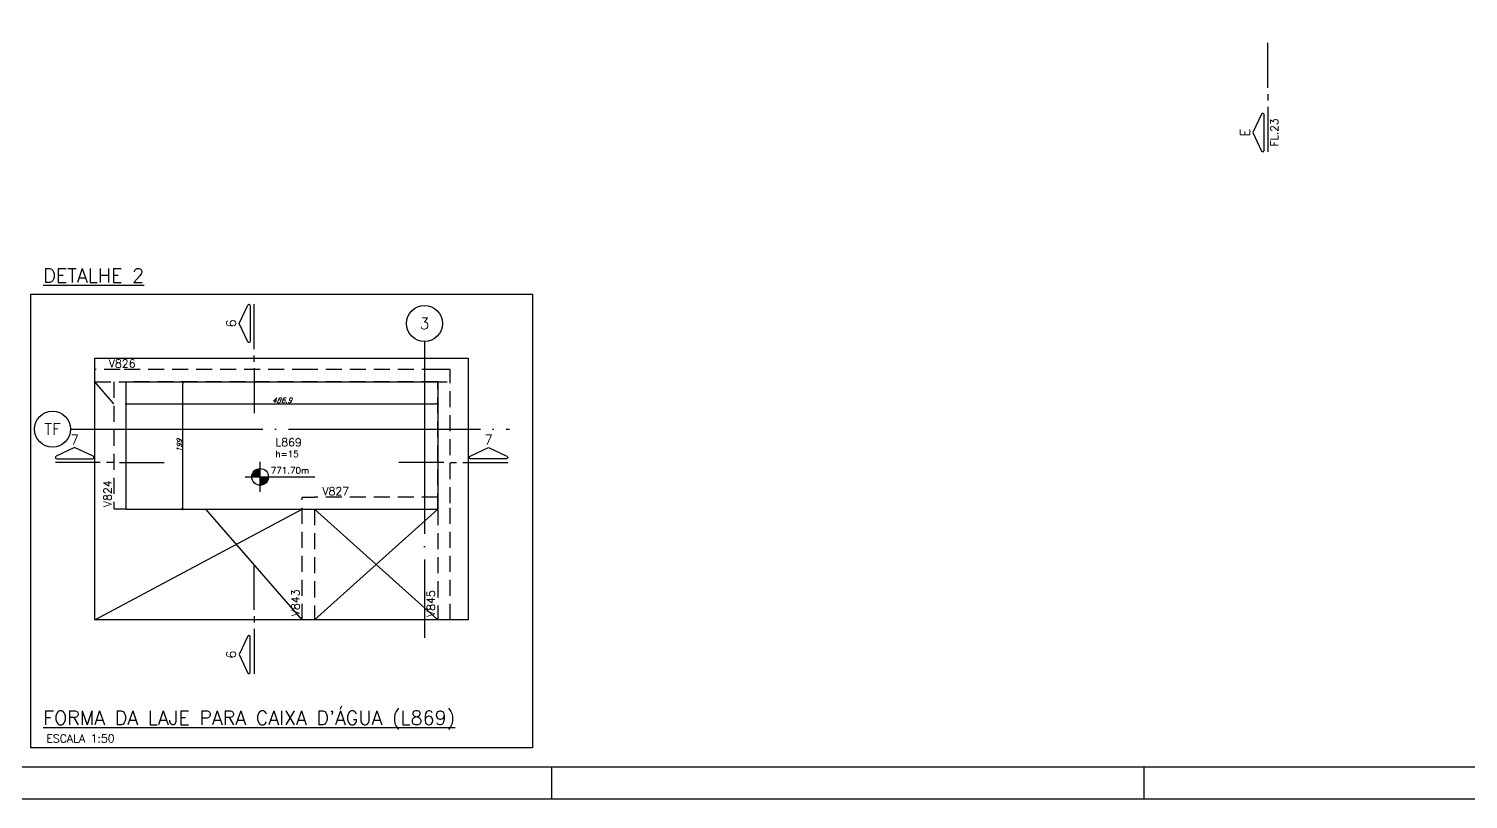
# Model space of a CAD drawing. Extents: x -5173 to 5397, y -2411 to 2089.
# Drawn here: x -970 to 1278, y -2411 to -1209 of the extents above; entities that cross this region are included whole.
import ezdxf
from ezdxf.enums import TextEntityAlignment as Align

# ---------------------------------------------------------------- set-up
doc = ezdxf.new("R2010")
doc.units = 0
doc.header["$LTSCALE"] = 50
doc.header["$MEASUREMENT"] = 0
doc.linetypes.add('DASHED', pattern=[0.75, 0.5, -0.25])
doc.linetypes.add('EIXO', pattern=[6.8, 6, -0.4, 0, -0.4])
doc.layers.get('0').update_dxf_attribs({"linetype": 'CONTINUOUS'})
doc.layers.get('DEFPOINTS').update_dxf_attribs({"linetype": 'CONTINUOUS'})
for name, color, linetype in [('AR-TEXTO_REGUA 120_1-200', 4, 'CONTINUOUS'), ('F-AUX-RED', 1, 'CONTINUOUS'), ('F-CORTE-INDICAÇÃO', 4, 'CONTINUOUS'), ('F-COTAS', 106, 'CONTINUOUS'), ('F-EIXO', 12, 'EIXO'), ('F-LAJES', 3, 'CONTINUOUS'), ('F-LAJES-DIM', 2, 'CONTINUOUS'), ('F-LAJES-NOME', 4, 'CONTINUOUS'), ('F-MARGEM', 1, 'CONTINUOUS'), ('F-MURETA', 91, 'CONTINUOUS'), ('F-NÍVEL-PLANTA', 2, 'CONTINUOUS'), ('F-TEXTO', 6, 'CONTINUOUS'), ('F-VIGAS', 3, 'CONTINUOUS'), ('F-VIGAS-NOME', 4, 'CONTINUOUS'), ('F-VÃO', 1, 'CONTINUOUS')]:
    doc.layers.add(name, color=color, linetype=linetype)
doc.styles.add('CP-TEXT-INCL', font='simplex.shx', dxfattribs={"oblique": 20})
doc.styles.add('MCP', font='simplex.shx')
doc.styles.add('REGUA-120-esc1_200', font='simplex.shx', dxfattribs={"height": 0.6})
doc.styles.add('ROMANS', font='simplex.shx')
doc.dimstyles.new('CP-COTAS-50', dxfattribs={"dimscale": 0.64, "dimtxt": 12.5, "dimasz": 5, "dimexe": 5, "dimexo": 5, "dimgap": 2.5, "dimtad": 1, "dimdec": 1, "dimdsep": 46, "dimtxsty": 'CP-TEXT-INCL', "dimblk1": 'DOT', "dimblk2": 'DOT', "dimsah": 1, "dimcen": 9, "dimclrd": 256, "dimclre": 256, "dimclrt": 256, "dimadec": 0, "dimazin": 0, "dimtfac": 1, "dimtdec": 1, "dimtmove": 2, "dimatfit": 3, "dimldrblk": 'DOT', "dimfxl": 0, "dimtolj": 1, "dimarcsym": 0})

# ---------------------------------------------------------------- blocks, each defined once
blk = doc.blocks.new('A0-5L_900')
at = {"layer": 'F-MARGEM', "color": 2}
for p, q in [((100.4, 1), (100.4, 0)), ((118.9, 1), (118.9, 0))]:
    blk.add_line(p, q, dxfattribs=at)
blk.add_lwpolyline([(0, 0), (0, 90), (211.4, 90), (211.4, 0)], close=True, dxfattribs=at)
at = {"layer": 'F-MARGEM', "color": 7}
blk.add_lwpolyline([(2.5, 89), (210.4, 89), (210.4, 1), (2.5, 1)], close=True, dxfattribs=at)
blk = doc.blocks.new('*U218')
at = {"layer": 'F-CORTE-INDICAÇÃO'}
for p, q in [((-100, 0), (-170, 0)), ((-80, 0), (-90, 0)), ((-70, 0), (0, 0))]:
    blk.add_line(p, q, dxfattribs=at)
blk.add_lwpolyline([(-112, 6, 0.802585), (-111.2, 9.8), (-140, 23.3), (-168.8, 9.8, 0.802585), (-168, 6)], format="xyb", close=True, dxfattribs=at)
at = {"layer": 'F-CORTE-INDICAÇÃO', "style": 'ROMANS'}
blk.add_attdef('CORTE', text='', height=15, dxfattribs=at).set_placement((-140, 35.8), align=Align.MIDDLE_CENTER)
at = {"layer": 'F-CORTE-INDICAÇÃO', "color": 2, "style": 'ROMANS'}
blk.add_attdef('FOLHA', text='', height=12, dxfattribs=at).set_placement((-140, -10), align=Align.MIDDLE_CENTER)
blk = doc.blocks.new('*U723')
at = {"layer": 'F-EIXO'}
blk.add_line((0, 0), (685.2, 0), dxfattribs=at)
at = {"layer": 'F-EIXO', "color": 2, "linetype": 'Continuous'}
blk.add_circle((-28.2, 0), 28.2, dxfattribs=at)
at = {"layer": 'F-TEXTO', "style": 'ROMANS'}
blk.add_attdef('EIXO', text='', height=17.5, dxfattribs=at).set_placement((-28.2, 0), align=Align.MIDDLE_CENTER)
blk = doc.blocks.new('*U724')
at = {"layer": 'F-EIXO'}
blk.add_line((0, 0), (0, -462.6), dxfattribs=at)
at = {"layer": 'F-EIXO', "color": 2, "linetype": 'Continuous'}
blk.add_circle((0, 28.2), 28.2, dxfattribs=at)
at = {"layer": 'F-TEXTO', "style": 'ROMANS'}
blk.add_attdef('EIXO', text='', height=17.5, rotation=360, dxfattribs=at).set_placement((0, 28.2), align=Align.MIDDLE_CENTER)
blk = doc.blocks.new('*U222')
at = {"layer": 'F-CORTE-INDICAÇÃO'}
for p, q in [((70, 0), (0, 0)), ((80, 0), (90, 0)), ((100, 0), (170, 0))]:
    blk.add_line(p, q, dxfattribs=at)
blk.add_lwpolyline([(112, 6, -0.802585), (111.2, 9.8), (140, 23.3), (168.8, 9.8, -0.802585), (168, 6)], format="xyb", close=True, dxfattribs=at)
at = {"layer": 'F-CORTE-INDICAÇÃO', "style": 'ROMANS'}
blk.add_attdef('CORTE', text='', height=15, dxfattribs=at).set_placement((140, 35.8), align=Align.MIDDLE_CENTER)
at = {"layer": 'F-CORTE-INDICAÇÃO', "color": 2, "style": 'ROMANS'}
blk.add_attdef('FOLHA', text='', height=12, dxfattribs=at).set_placement((140, -10), align=Align.MIDDLE_CENTER)
blk = doc.blocks.new('_DOT')
at = {"color": 0, "linetype": 'ByBlock'}
blk.add_line((-0.5, 0), (-1, 0), dxfattribs=at)
at = {"color": 0, "linetype": 'ByBlock', "const_width": 0.5}
blk.add_lwpolyline([(-0.25, 0, 1), (0.25, 0, 1)], format="xyb", close=True, dxfattribs=at)
blk = doc.blocks.new('*D725')
at = {"layer": 'DEFPOINTS', "color": 0, "linetype": 'Continuous', "transparency": 16777216}
for p in [(-729.1, -1759.8), (-726.7, -1759.8), (-726.7, -1958.8)]:
    blk.add_point(p, dxfattribs=at)
at = {"layer": 'F-COTAS', "linetype": 'Continuous', "lineweight": -2, "transparency": 16777216}
for p, q in [((-729.9, -1759.8), (-732.3, -1759.8)), ((-729.1, -1955.6), (-729.1, -1763)), ((-729.9, -1958.8), (-732.3, -1958.8))]:
    blk.add_line(p, q, dxfattribs=at)
at = {"layer": 'F-COTAS', "linetype": 'Continuous', "lineweight": -2, "transparency": 16777216, "xscale": 3.2, "yscale": 3.2, "zscale": 3.2}
for p, rotation in [((-729.1, -1759.8), 90), ((-729.1, -1958.8), 270)]:
    blk.add_blockref('_DOT', p, dxfattribs=dict(at, rotation=rotation))
at = {"layer": 'F-COTAS', "linetype": 'Continuous', "transparency": 16777216, "insert": (-734.7, -1859.3), "char_height": 8, "attachment_point": 5, "rotation": 90, "style": 'CP-TEXT-INCL'}
blk.add_mtext('\\A1;199', dxfattribs=at)
blk = doc.blocks.new('*D726')
at = {"layer": 'DEFPOINTS', "color": 0, "linetype": 'Continuous', "transparency": 16777216}
for p in [(-817.9, -1797.5), (-331, -1794.2), (-331, -1797.5)]:
    blk.add_point(p, dxfattribs=at)
at = {"layer": 'F-COTAS', "linetype": 'Continuous', "lineweight": -2, "transparency": 16777216}
for p, q in [((-817.9, -1794.3), (-817.9, -1791)), ((-814.7, -1794.2), (-334.2, -1794.2)), ((-331, -1794.3), (-331, -1791))]:
    blk.add_line(p, q, dxfattribs=at)
at = {"layer": 'F-COTAS', "linetype": 'Continuous', "lineweight": -2, "transparency": 16777216, "xscale": 3.2, "yscale": 3.2, "zscale": 3.2, "rotation": 180}
blk.add_blockref('_DOT', (-817.9, -1794.2), dxfattribs=at)
at = {"layer": 'F-COTAS', "linetype": 'Continuous', "lineweight": -2, "transparency": 16777216, "xscale": 3.2, "yscale": 3.2, "zscale": 3.2}
blk.add_blockref('_DOT', (-331, -1794.2), dxfattribs=at)
at = {"layer": 'F-COTAS', "linetype": 'Continuous', "transparency": 16777216, "insert": (-574.4, -1788.6), "char_height": 8, "attachment_point": 5, "style": 'CP-TEXT-INCL'}
blk.add_mtext('\\A1;486.9', dxfattribs=at)
blk = doc.blocks.new('Nível - Planta')
at = {"layer": 'F-NÍVEL-PLANTA'}
h = blk.add_hatch(color=71, dxfattribs=at)
h.paths.add_polyline_path([(0, 0), (0, 0.26, 0.414214), (-0.26, 0)])
h.paths.add_polyline_path([(0.26, 0), (0, 0), (0, -0.26, 0.414214)])
for p, q in [((0, -0.469), (0, 0.469)), ((-0.469, 0), (1.704, 0))]:
    blk.add_line(p, q, dxfattribs=at)
blk.add_circle((0, 0), 0.26, dxfattribs=at)
at = {"layer": 'F-TEXTO', "color": 3, "style": 'MCP'}
blk.add_attdef('NÍVEL', (0.333, 0.102), '', height=0.2, dxfattribs=at)

msp = doc.modelspace()

# ---------------------------------------------------------------- linework, layer by layer
at = {"layer": 'F-AUX-RED', "color": 1}
msp.add_lwpolyline([(-183.424, -2331.477), (-966.671, -2331.477), (-966.671, -1622.79), (-183.424, -1622.79)], close=True, dxfattribs=at)
at = {"layer": 'F-AUX-RED', "color": 1, "linetype": 'Continuous'}
msp.add_lwpolyline([(-283.424, -2131.477), (-866.671, -2131.477), (-866.671, -1722.79), (-283.424, -1722.79)], close=True, dxfattribs=at)
at = {"layer": 'F-LAJES', "linetype": 'Continuous'}
msp.add_line((-817.873, -1958.792), (-330.973, -1958.792), dxfattribs=at)
msp.add_lwpolyline([(-817.873, -1958.792), (-817.873, -1759.792), (-330.973, -1759.792), (-330.973, -1958.792)], dxfattribs=at)
at = {"layer": 'F-MURETA', "color": 1, "linetype": 'DASHED'}
for p, q in [((-330.973, -1759.792), (-817.873, -1759.792)), ((-817.873, -1958.792), (-817.873, -1759.792)), ((-330.973, -1958.792), (-330.973, -1759.792))]:
    msp.add_line(p, q, dxfattribs=at)
at = {"layer": 'F-VIGAS', "color": 1, "linetype": 'DASHED'}
for points in [[(-827.373, -1740.792), (-866.671, -1740.792)], [(-533.373, -1740.792), (-827.373, -1740.792)], [(-330.973, -1740.792), (-533.373, -1740.792)], [(-311.973, -1740.792), (-330.973, -1740.792)], [(-311.973, -1750.292), (-311.973, -1740.792)], [(-311.973, -1949.292), (-311.973, -1750.292)], [(-866.671, -1759.792), (-311.973, -1759.792)], [(-836.873, -1759.792), (-836.873, -1957.792)], [(-817.873, -1759.792), (-542.873, -1759.792)], [(-817.873, -1957.792), (-817.873, -1759.792)], [(-523.873, -1759.792), (-330.973, -1759.792)], [(-330.973, -1759.792), (-330.973, -1939.792)], [(-542.873, -2131.477), (-542.873, -1939.792)], [(-542.873, -1939.792), (-523.873, -1939.792)], [(-330.973, -1939.792), (-523.873, -1939.792)], [(-311.973, -2131.477), (-311.973, -1949.292)], [(-817.873, -1958.792), (-836.873, -1958.792)], [(-542.873, -1958.792), (-523.873, -1958.792)], [(-523.873, -1958.792), (-523.873, -2131.477)], [(-523.873, -1958.792), (-330.973, -1958.792)], [(-330.973, -1958.792), (-330.973, -2131.477)]]:
    msp.add_lwpolyline(points, dxfattribs=at)
at = {"layer": 'F-VÃO', "linetype": 'Continuous'}
for points in [[(-836.873, -1793.997), (-866.671, -1759.792)], [(-866.671, -2131.477), (-542.873, -1958.792)], [(-542.873, -2131.477), (-693.31, -1958.792)], [(-523.873, -2131.477), (-330.973, -1958.792)], [(-523.873, -1958.792), (-330.973, -2131.477)]]:
    msp.add_lwpolyline(points, dxfattribs=at)

# ---------------------------------------------------------------- block references
at = {"layer": 'F-CORTE-INDICAÇÃO', "linetype": 'Continuous', "rotation": 90}
msp.add_blockref('*U218', (965.318, -1230.597), dxfattribs=at).add_auto_attribs({'FOLHA': 'FL.23', 'CORTE': 'E'})
at = {"layer": 'F-CORTE-INDICAÇÃO', "linetype": 'Continuous'}
ref = msp.add_blockref('*U218', (-618.004, -1808.636), dxfattribs=dict(at, xscale=-1, rotation=90))
ref.add_attrib('CORTE', '6', dxfattribs={"height": 15, "rotation": 90, "style": 'ROMANS'}).set_placement((-653.768, -1668.636), align=Align.MIDDLE_CENTER)
ref = msp.add_blockref('*U222', (-758.275, -1885.796), dxfattribs=dict(at, xscale=-1))
ref.add_attrib('CORTE', '7', dxfattribs={"height": 15, "style": 'ROMANS'}).set_placement((-898.275, -1850.032), align=Align.MIDDLE_CENTER)
ref = msp.add_blockref('*U222', (-391.821, -1885.796), dxfattribs=at)
ref.add_attrib('CORTE', '7', dxfattribs={"height": 15, "style": 'ROMANS'}).set_placement((-251.821, -1850.032), align=Align.MIDDLE_CENTER)
ref = msp.add_blockref('*U218', (-618.004, -2045.631), dxfattribs=dict(at, rotation=90.00000000000001))
ref.add_attrib('CORTE', '6', dxfattribs={"height": 15, "rotation": 90, "style": 'ROMANS'}).set_placement((-653.768, -2185.631), align=Align.MIDDLE_CENTER)
at = {"layer": 'F-EIXO', "linetype": 'Continuous'}
for name, p, values in [('*U724', (-351.873, -1696.88), {'EIXO': '3'}), ('*U723', (-904.564, -1833.792), {'EIXO': 'TF'})]:
    msp.add_blockref(name, p, dxfattribs=at).add_auto_attribs(values)
at = {"layer": 'F-MARGEM', "linetype": 'Continuous', "xscale": 50, "yscale": 50, "zscale": 50}
msp.add_blockref('A0-5L_900', (-5173.424, -2411.477), dxfattribs=at)
at = {"layer": 'F-NÍVEL-PLANTA', "linetype": 'Continuous', "xscale": 50, "yscale": 50, "zscale": 50}
msp.add_blockref('Nível - Planta', (-608.545, -1908.194), dxfattribs=at).add_auto_attribs({'NÍVEL': '771.70m'})

# ---------------------------------------------------------------- texts
at = {"layer": 'AR-TEXTO_REGUA 120_1-200', "color": 2, "style": 'REGUA-120-esc1_200'}
msp.add_text('ESCALA 1:50', height=12.5, dxfattribs=at).set_placement((-942.492, -2322.909))
msp.add_text('ESCALA 1:50', height=12.5, dxfattribs=at).set_placement((-942.492, -2322.909))
at = {"layer": 'F-LAJES-DIM', "linetype": 'Continuous', "style": 'MCP'}
msp.add_text('h=15', height=10, dxfattribs=at).set_placement((-584.726, -1877.478))
at = {"layer": 'F-LAJES-NOME', "linetype": 'Continuous', "style": 'MCP'}
msp.add_text('L869', height=12.5, dxfattribs=at).set_placement((-584.726, -1860.478))
at = {"layer": 'F-TEXTO', "style": 'ROMANS'}
for s, p in [('%%UDETALHE 2', (-947.332, -1604.699)), ("%%UFORMA DA LAJE PARA CAIXA D'ÁGUA (L869)", (-947.332, -2295.297))]:
    msp.add_text(s, height=21.875, dxfattribs=at).set_placement(p)
at = {"layer": 'F-VIGAS-NOME', "linetype": 'Continuous', "style": 'MCP'}
for s, p in [('V826', (-844.976, -1737.404)), ('V827', (-511.373, -1936.667))]:
    msp.add_text(s, height=12.5, dxfattribs=at).set_placement(p)
for s, p in [('V824', (-840.518, -1955.498)), ('V843', (-547.087, -2125.783)), ('V845', (-335.488, -2126.93))]:
    msp.add_text(s, height=12.5, rotation=90, dxfattribs=at).set_placement(p)

# ---------------------------------------------------------------- dimensions: what is measured, and where the dimension line sits
at = {"layer": 'F-COTAS', "linetype": 'Continuous'}
dim = msp.add_linear_dim(base=(-729.141, -1759.792), p1=(-726.692, -1958.792), p2=(-726.692, -1759.792), angle=90, dimstyle='CP-COTAS-50', override={"dimfxl": 7.5}, dxfattribs=at)
dim.commit()
dim.dimension.update_dxf_attribs({"geometry": '*D725', "text_midpoint": (-734.741, -1859.292)})
dim = msp.add_linear_dim(base=(-330.973, -1794.247), p1=(-817.873, -1797.509), p2=(-330.973, -1797.509), dimstyle='CP-COTAS-50', override={"dimfxl": 7.5}, dxfattribs=at)
dim.commit()
dim.dimension.update_dxf_attribs({"geometry": '*D726', "text_midpoint": (-574.423, -1788.647)})

doc.saveas('drawing.dxf')
